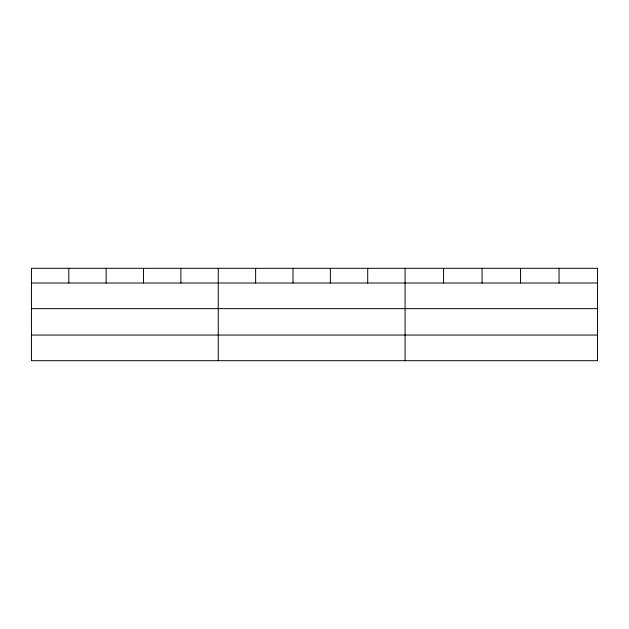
<?xml version="1.0" encoding="UTF-8"?>
<svg xmlns="http://www.w3.org/2000/svg" width="629" height="629" viewBox="0 0 629 629"><rect width="100%" height="100%" fill="white"/><g stroke="black" fill="none" stroke-linecap="round" stroke-linejoin="round"><path stroke-width="0.94" d="M31.45 283.011L597.55 283.011M31.45 308.642L597.55 308.642M31.45 335.06L597.55 335.06M559.055 268.308L559.055 283.011M520.56 268.308L520.56 283.011M482.066 268.308L482.066 283.011M443.571 268.308L443.571 283.011M405.076 268.308L405.076 360.692M367.713 268.308L367.713 283.011M330.351 268.308L330.351 283.011M292.988 268.308L292.988 283.011M255.626 268.308L255.626 283.011M218.263 268.308L218.263 360.692M180.9 268.308L180.9 283.011M143.538 268.308L143.538 283.011M106.175 268.308L106.175 283.011M68.813 268.308L68.813 283.011M597.55 268.308L31.45 268.308L31.45 360.692L597.55 360.692L597.55 268.308"/></g></svg>
